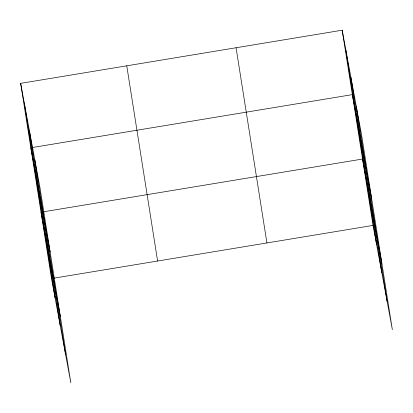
<?xml version="1.0" encoding="UTF-8"?>
<svg xmlns="http://www.w3.org/2000/svg" width="413" height="413" viewBox="0 0 413 413"><rect width="100%" height="100%" fill="white"/><g stroke="black" fill="none" stroke-linecap="round" stroke-linejoin="round"><path stroke-width="0.62" d="M20.65 83.359L39.968 187.59L70.824 382.794L51.506 278.563L20.65 83.359L342.176 30.206L361.494 134.437L392.35 329.641L373.032 225.41L342.176 30.206M32.735 147.462L352.361 94.623L371.679 198.854M43.556 211.771L362.542 159.041L381.86 263.272M54.046 278.14L373.032 225.41M30.83 147.777L50.149 252.007M41.016 212.194L60.334 316.425M356.3 106.415L387.157 301.624M350.952 77.546L381.808 272.75M345.758 49.524L376.615 244.733M236.071 47.743L266.927 242.952M126.755 65.817L157.606 261.021M34.775 159.568L65.631 354.777M29.426 130.699L60.277 325.903M24.233 102.677L55.084 297.881"/></g></svg>
